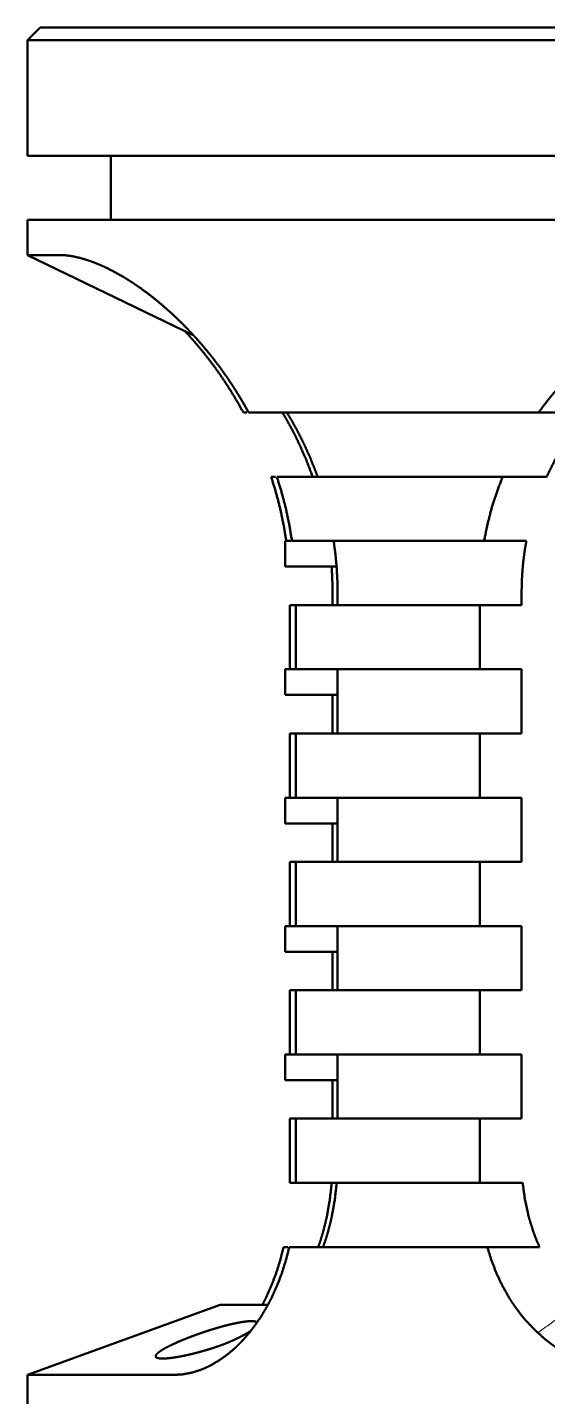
# Paper-space layout 'Layout1' of a CAD drawing. Header units: millimetres. Extents: x 69 to 348, y 30 to 269.
# Drawn here: x 68.91 to 85.11, y 159.77 to 202.43 of the extents above; entities that cross this region are included whole.
import ezdxf

# ---------------------------------------------------------------- set-up
doc = ezdxf.new("R2010")
doc.units = ezdxf.units.MM
doc.layers.add('170', color=7, linetype='Continuous', true_color=0xffffff)

psp = doc.layouts.get("Layout1")

# ---------------------------------------------------------------- linework, layer by layer
at = {"layer": '170', "color": 155, "linetype": 'Continuous', "lineweight": 50}
for p, q in [((69.305, 202.429), (68.905, 202.029)), ((68.905, 202.029), (68.905, 198.429)), ((71.505, 198.429), (71.505, 196.429)), ((68.905, 196.429), (68.905, 195.336)), ((68.905, 195.336), (74.085, 192.826)), ((75.738, 190.429), (75.634, 190.429)), ((76.498, 188.429), (76.634, 188.429)), ((76.935, 186.429), (76.935, 185.629)), ((78.411, 184.829), (78.411, 184.429)), ((78.567, 184.429), (78.567, 184.829)), ((84.3, 184.829), (84.3, 184.429)), ((77.082, 184.429), (77.082, 182.429)), ((77.082, 184.429), (77.262, 184.429)), ((77.262, 182.429), (77.262, 184.429)), ((82.995, 184.429), (82.995, 182.429)), ((84.3, 184.429), (82.995, 184.429)), ((76.935, 182.429), (76.935, 181.629)), ((78.567, 180.429), (78.567, 182.429)), ((82.995, 182.429), (84.3, 182.429)), ((84.3, 182.429), (84.3, 180.429)), ((78.411, 181.629), (78.411, 180.429)), ((77.082, 180.429), (77.082, 178.429)), ((77.082, 180.429), (77.262, 180.429)), ((77.262, 178.429), (77.262, 180.429)), ((82.995, 180.429), (82.995, 178.429)), ((84.3, 180.429), (82.995, 180.429)), ((76.935, 178.429), (76.935, 177.629)), ((78.567, 176.429), (78.567, 178.429)), ((82.995, 178.429), (84.3, 178.429)), ((84.3, 178.429), (84.3, 176.429)), ((78.411, 177.629), (78.411, 176.429)), ((77.082, 176.429), (77.082, 174.429)), ((77.082, 176.429), (77.262, 176.429)), ((77.262, 174.429), (77.262, 176.429)), ((82.995, 176.429), (82.995, 174.429)), ((84.3, 176.429), (82.995, 176.429)), ((76.935, 174.429), (76.935, 173.629)), ((78.567, 172.429), (78.567, 174.429)), ((82.995, 174.429), (84.3, 174.429)), ((84.3, 174.429), (84.3, 172.429)), ((78.411, 173.629), (78.411, 172.429)), ((77.082, 172.429), (77.082, 170.429)), ((77.082, 172.429), (77.262, 172.429)), ((77.262, 170.429), (77.262, 172.429)), ((82.995, 172.429), (82.995, 170.429)), ((84.3, 172.429), (82.995, 172.429)), ((76.935, 170.429), (76.935, 169.629)), ((78.567, 168.429), (78.567, 170.429)), ((82.995, 170.429), (84.3, 170.429)), ((84.3, 170.429), (84.3, 168.429)), ((78.411, 169.629), (78.411, 168.429)), ((77.082, 168.429), (77.082, 166.429)), ((77.082, 168.429), (77.262, 168.429)), ((77.262, 166.429), (77.262, 168.429)), ((82.995, 168.429), (82.995, 166.429)), ((84.3, 168.429), (82.995, 168.429)), ((77.262, 166.429), (77.082, 166.429)), ((82.995, 166.429), (83.294, 166.429)), ((76.885, 164.429), (77.02, 164.429)), ((74.905, 162.629), (68.905, 160.445)), ((68.905, 160.445), (68.905, 156.829))]:
    psp.add_line(p, q, dxfattribs=at)
for points, knots in [([(72.256, 202.429), (71.209, 202.429), (69.786, 202.429), (69.305, 202.429)], [0, 0, 0.354607, 0.836858, 1, 1]), ([(112.505, 202.429), (112.07, 202.429), (110.783, 202.429), (109.835, 202.429), (107.377, 202.429), (104.257, 202.429), (102.486, 202.429), (98.613, 202.429), (94.43, 202.429), (92.274, 202.429), (87.943, 202.429), (83.732, 202.429), (79.809, 202.429), (76.333, 202.429), (73.443, 202.429), (72.256, 202.429)], [0, 0, 0.010806, 0.04278, 0.066335, 0.127397, 0.204934, 0.248927, 0.345151, 0.449084, 0.502642, 0.610243, 0.714881, 0.812345, 0.89871, 0.9705, 1, 1]), ([(71.91, 202.029), (70.845, 202.029), (69.395, 202.029), (68.905, 202.029)], [0, 0, 0.354607, 0.836859, 1, 1]), ([(112.905, 202.029), (112.494, 202.029), (111.984, 202.029), (110.379, 202.029), (108.047, 202.029), (106.635, 202.029), (103.383, 202.029), (99.665, 202.029), (95.621, 202.029), (93.522, 202.029), (89.272, 202.029), (85.083, 202.029), (81.111, 202.029), (77.505, 202.029), (74.4, 202.029), (71.91, 202.029)], [0, 0, 0.010022, 0.02246, 0.061608, 0.118493, 0.152947, 0.23227, 0.322959, 0.421628, 0.47281, 0.576484, 0.67867, 0.775553, 0.863517, 0.939275, 1, 1]), ([(68.905, 198.429), (69.395, 198.429), (70.003, 198.429), (71.91, 198.429)], [0, 0, 0.163141, 0.365397, 1, 1]), ([(71.91, 198.429), (74.4, 198.429), (77.505, 198.429), (81.111, 198.429), (83.061, 198.429), (87.16, 198.429), (91.4, 198.429), (95.621, 198.429), (99.665, 198.429), (103.383, 198.429), (106.635, 198.429), (109.3, 198.429), (111.277, 198.429), (111.984, 198.429), (112.802, 198.429), (112.905, 198.429)], [0, 0, 0.060725, 0.136483, 0.224447, 0.271993, 0.371996, 0.475409, 0.578372, 0.677041, 0.76773, 0.847053, 0.912049, 0.960291, 0.97754, 0.997488, 1, 1]), ([(71.91, 196.429), (70.845, 196.429), (69.395, 196.429), (68.905, 196.429)], [0, 0, 0.354607, 0.836859, 1, 1]), ([(112.905, 196.429), (112.494, 196.429), (111.984, 196.429), (110.379, 196.429), (108.047, 196.429), (106.635, 196.429), (103.383, 196.429), (99.665, 196.429), (95.621, 196.429), (93.522, 196.429), (89.272, 196.429), (85.083, 196.429), (81.111, 196.429), (77.505, 196.429), (74.4, 196.429), (71.91, 196.429)], [0, 0, 0.010022, 0.02246, 0.061608, 0.118493, 0.152947, 0.23227, 0.322959, 0.421628, 0.47281, 0.576484, 0.67867, 0.775553, 0.863517, 0.939275, 1, 1]), ([(68.905, 195.336), (69.017, 195.336), (69.907, 195.336)], [0, 0, 0.111877, 1, 1]), ([(71.91, 194.645), (71.61, 194.816), (71.324, 194.96), (71.186, 195.022), (71.051, 195.078), (70.92, 195.128), (70.792, 195.173), (70.548, 195.245), (70.319, 195.297), (70.21, 195.314), (70.105, 195.327), (70.054, 195.331), (70.004, 195.334), (69.955, 195.335), (69.907, 195.336)], [0, 0, 0.161144, 0.310842, 0.381542, 0.4496, 0.515107, 0.578138, 0.696995, 0.806629, 0.858139, 0.907527, 0.931442, 0.954825, 0.977672, 1, 1]), ([(84.826, 190.429), (85.064, 190.744), (85.312, 191.048), (85.571, 191.341), (85.84, 191.624), (86.119, 191.896), (86.41, 192.158), (86.559, 192.285), (86.71, 192.409), (86.864, 192.532), (87.021, 192.652), (87.1, 192.711), (87.18, 192.77), (87.26, 192.828), (87.341, 192.885), (87.504, 192.997), (87.669, 193.107), (88.003, 193.317), (88.344, 193.516), (88.691, 193.703), (89.044, 193.88), (89.402, 194.045), (89.766, 194.201), (90.136, 194.346), (90.512, 194.482), (90.701, 194.545), (90.891, 194.606), (91.082, 194.665), (91.273, 194.72), (91.656, 194.823), (92.04, 194.916), (92.427, 194.998), (92.814, 195.071), (93.203, 195.135), (93.594, 195.19), (93.985, 195.236), (94.378, 195.273), (94.771, 195.301), (95.163, 195.321), (95.554, 195.332), (95.944, 195.336)], [0, 0, 0.031245, 0.062336, 0.093328, 0.124267, 0.155203, 0.186185, 0.20171, 0.217264, 0.232851, 0.248477, 0.256306, 0.264147, 0.272002, 0.279866, 0.295577, 0.311262, 0.342566, 0.373819, 0.405057, 0.436315, 0.467625, 0.499016, 0.530516, 0.562153, 0.578001, 0.59382, 0.609604, 0.62536, 0.656798, 0.688156, 0.719459, 0.750723, 0.781967, 0.813206, 0.844457, 0.875736, 0.906975, 0.938093, 0.969097, 1, 1]), ([(75.799, 190.429), (75.582, 190.808), (75.359, 191.171), (75.128, 191.519), (74.892, 191.853), (74.648, 192.17), (74.4, 192.472), (74.274, 192.618), (74.147, 192.76), (74.084, 192.83), (74.02, 192.899), (73.956, 192.967), (73.892, 193.034), (73.637, 193.291), (73.383, 193.531), (73.131, 193.755), (72.881, 193.963), (72.633, 194.157), (72.388, 194.335), (72.267, 194.418), (72.147, 194.498), (72.028, 194.573), (71.91, 194.645)], [0, 0, 0.075164, 0.148733, 0.220781, 0.291269, 0.360186, 0.427655, 0.460877, 0.493761, 0.510076, 0.526293, 0.542378, 0.558327, 0.620749, 0.681016, 0.739181, 0.795328, 0.849505, 0.901692, 0.927041, 0.9519, 0.976226, 1, 1]), ([(75.634, 190.429), (75.457, 190.744), (75.275, 191.048), (75.088, 191.341), (74.897, 191.624), (74.702, 191.896), (74.502, 192.158), (74.401, 192.285), (74.299, 192.409), (74.197, 192.532), (74.094, 192.652), (74.042, 192.711), (73.99, 192.77), (73.938, 192.828), (73.886, 192.885), (73.815, 192.962)], [0, 0, 0.115428, 0.228709, 0.339949, 0.449176, 0.556396, 0.661656, 0.713589, 0.765071, 0.816116, 0.866724, 0.891862, 0.916887, 0.941806, 0.966602, 1, 1]), ([(75.799, 190.429), (80.004, 190.429), (84.826, 190.429)], [0, 0, 0.46583, 1, 1]), ([(77.792, 188.429), (77.588, 188.963), (77.362, 189.474), (77.242, 189.721), (77.116, 189.962), (76.986, 190.198), (76.851, 190.429)], [0, 0, 0.258128, 0.51045, 0.634626, 0.757574, 0.879355, 1, 1]), ([(76.991, 190.429), (77.127, 190.198), (77.259, 189.962), (77.386, 189.721), (77.508, 189.474), (77.625, 189.222), (77.737, 188.963), (77.843, 188.699), (77.943, 188.429)], [0, 0, 0.120755, 0.242591, 0.365567, 0.489723, 0.615173, 0.74199, 0.870246, 1, 1]), ([(86.35, 190.429), (85.965, 190.429), (85.204, 190.429), (84.826, 190.429)], [0, 0, 0.252572, 0.75237, 1, 1]), ([(85.08, 188.429), (85.346, 188.963), (85.646, 189.474), (85.81, 189.721), (85.981, 189.962), (86.161, 190.198), (86.35, 190.429)], [0, 0, 0.251, 0.500448, 0.625023, 0.749704, 0.874647, 1, 1]), ([(76.498, 188.429), (76.647, 187.942), (76.776, 187.447), (76.883, 186.942), (76.968, 186.429)], [0, 0, 0.247544, 0.496412, 0.74706, 1, 1]), ([(83.709, 188.429), (81.205, 188.429), (76.674, 188.429)], [0, 0, 0.356005, 1, 1]), ([(77.148, 186.429), (77.062, 186.942), (76.954, 187.447), (76.825, 187.942), (76.674, 188.429)], [0, 0, 0.252898, 0.503534, 0.752415, 1, 1]), ([(83.709, 188.429), (83.524, 187.942), (83.366, 187.447), (83.235, 186.942), (83.132, 186.429)], [0, 0, 0.249763, 0.499156, 0.74897, 1, 1]), ([(77.148, 186.429), (79.019, 186.429), (83.132, 186.429)], [0, 0, 0.312758, 1, 1]), ([(78.567, 184.829), (78.559, 185.232), (78.536, 185.633), (78.499, 186.032), (78.446, 186.429)], [0, 0, 0.250914, 0.500974, 0.750557, 1, 1]), ([(84.448, 186.429), (84.229, 186.429), (83.79, 186.429), (83.571, 186.429), (83.132, 186.429)], [0, 0, 0.16656, 0.499802, 0.666491, 1, 1]), ([(84.3, 184.829), (84.304, 185.098), (84.316, 185.366), (84.337, 185.633), (84.366, 185.9), (84.402, 186.165), (84.448, 186.429)], [0, 0, 0.166816, 0.333493, 0.500202, 0.66687, 0.83341, 1, 1]), ([(78.515, 185.629), (77.645, 185.629), (76.935, 185.629)], [0, 0, 0.550783, 1, 1]), ([(78.411, 184.829), (78.407, 185.098), (78.397, 185.366), (78.381, 185.63)], [0, 0, 0.335003, 0.66962, 1, 1]), ([(82.995, 184.429), (80.977, 184.429), (77.262, 184.429)], [0, 0, 0.351889, 1, 1]), ([(77.262, 182.429), (79.06, 182.429), (82.995, 182.429)], [0, 0, 0.313655, 1, 1]), ([(78.567, 181.629), (77.861, 181.629), (77.039, 181.629), (76.935, 181.629)], [0, 0, 0.432584, 0.936324, 1, 1]), ([(82.995, 180.429), (80.977, 180.429), (77.262, 180.429)], [0, 0, 0.351889, 1, 1]), ([(77.262, 178.429), (79.06, 178.429), (82.995, 178.429)], [0, 0, 0.313655, 1, 1]), ([(78.567, 177.629), (77.861, 177.629), (77.039, 177.629), (76.935, 177.629)], [0, 0, 0.432584, 0.936324, 1, 1]), ([(82.995, 176.429), (80.977, 176.429), (77.262, 176.429)], [0, 0, 0.351889, 1, 1]), ([(77.262, 174.429), (79.06, 174.429), (82.995, 174.429)], [0, 0, 0.313655, 1, 1]), ([(78.567, 173.629), (77.861, 173.629), (77.039, 173.629), (76.935, 173.629)], [0, 0, 0.432584, 0.936324, 1, 1]), ([(82.995, 172.429), (80.977, 172.429), (77.262, 172.429)], [0, 0, 0.351889, 1, 1]), ([(77.262, 170.429), (79.06, 170.429), (82.995, 170.429)], [0, 0, 0.313655, 1, 1]), ([(78.567, 169.629), (77.861, 169.629), (77.039, 169.629), (76.935, 169.629)], [0, 0, 0.432584, 0.936324, 1, 1]), ([(82.995, 168.429), (80.977, 168.429), (77.262, 168.429)], [0, 0, 0.351889, 1, 1]), ([(77.262, 166.429), (79.06, 166.429), (82.995, 166.429)], [0, 0, 0.313655, 1, 1]), ([(77.966, 164.429), (78.046, 164.669), (78.118, 164.911), (78.182, 165.157), (78.238, 165.406), (78.327, 165.912), (78.384, 166.429)], [0, 0, 0.123258, 0.246781, 0.37069, 0.495097, 0.745837, 1, 1]), ([(78.54, 166.429), (78.482, 165.912), (78.392, 165.406), (78.336, 165.157), (78.271, 164.911), (78.199, 164.669), (78.118, 164.429)], [0, 0, 0.254082, 0.504783, 0.62919, 0.753118, 0.876681, 1, 1]), ([(84.857, 164.429), (84.755, 164.669), (84.664, 164.911), (84.584, 165.157), (84.514, 165.406), (84.403, 165.912), (84.332, 166.429)], [0, 0, 0.125319, 0.250096, 0.374582, 0.498997, 0.748413, 1, 1]), ([(77.063, 164.429), (76.956, 164.012), (76.828, 163.607), (76.678, 163.217), (76.506, 162.841), (76.46, 162.749), (76.413, 162.658), (76.364, 162.569), (76.314, 162.481), (76.212, 162.311), (76.105, 162.146), (75.88, 161.836), (75.64, 161.552), (75.577, 161.485), (75.514, 161.419), (75.45, 161.356), (75.384, 161.294), (75.253, 161.177), (75.12, 161.069), (74.849, 160.878), (74.573, 160.722), (74.503, 160.688), (74.433, 160.656), (74.362, 160.627), (74.292, 160.6), (74.152, 160.552), (74.012, 160.513), (73.736, 160.462), (73.464, 160.445)], [0, 0, 0.074905, 0.148565, 0.221193, 0.292991, 0.310846, 0.328636, 0.346297, 0.363807, 0.398395, 0.432431, 0.498961, 0.563647, 0.579563, 0.595384, 0.611116, 0.62671, 0.657293, 0.687108, 0.744635, 0.799755, 0.813218, 0.826568, 0.839817, 0.852947, 0.878717, 0.903871, 0.952654, 1, 1]), ([(76.221, 162.623), (76.239, 162.657), (76.286, 162.748), (76.332, 162.84), (76.502, 163.216), (76.651, 163.607), (76.779, 164.011), (76.885, 164.429)], [0, 0, 0.020092, 0.072995, 0.12621, 0.340391, 0.557019, 0.77668, 1, 1]), ([(83.233, 164.429), (81.053, 164.429), (77.063, 164.429)], [0, 0, 0.353272, 1, 1]), ([(88.242, 160.445), (87.806, 160.462), (87.377, 160.513), (87.165, 160.551), (86.954, 160.598), (86.746, 160.654), (86.539, 160.72), (86.137, 160.877), (85.754, 161.067), (85.57, 161.175), (85.39, 161.291), (85.302, 161.352), (85.215, 161.415), (85.129, 161.48), (85.045, 161.547), (84.723, 161.834), (84.429, 162.145), (84.292, 162.31), (84.161, 162.48), (84.098, 162.568), (84.036, 162.657), (83.976, 162.748), (83.918, 162.84), (83.704, 163.216), (83.519, 163.607), (83.362, 164.011), (83.233, 164.429)], [0, 0, 0.063144, 0.125706, 0.156901, 0.188106, 0.219389, 0.250791, 0.313253, 0.375139, 0.406036, 0.436984, 0.452499, 0.468052, 0.483653, 0.499298, 0.56161, 0.623615, 0.65466, 0.685802, 0.701427, 0.717096, 0.732822, 0.748568, 0.811297, 0.873884, 0.936677, 1, 1]), ([(74.905, 162.629), (75.072, 162.629), (76.388, 162.629)], [0, 0, 0.112676, 1, 1]), ([(76.06, 162.091), (76.045, 162.098), (76.028, 162.103), (76.009, 162.108), (75.988, 162.112), (75.94, 162.118), (75.883, 162.12), (75.851, 162.119), (75.818, 162.118), (75.782, 162.116), (75.745, 162.113), (75.666, 162.104), (75.581, 162.091), (75.535, 162.084), (75.489, 162.075), (75.441, 162.066), (75.392, 162.056), (75.29, 162.034), (75.186, 162.01), (75.132, 161.996), (75.077, 161.982), (75.021, 161.968), (74.965, 161.953), (74.853, 161.921), (74.739, 161.887), (74.681, 161.87), (74.624, 161.852), (74.566, 161.833), (74.508, 161.814), (74.393, 161.776), (74.279, 161.737), (74.167, 161.697), (74.056, 161.657), (74.002, 161.636), (73.948, 161.615), (73.895, 161.595), (73.843, 161.574), (73.741, 161.533), (73.643, 161.492), (73.596, 161.471), (73.549, 161.451), (73.504, 161.43), (73.459, 161.41), (73.376, 161.37), (73.297, 161.332), (73.225, 161.294), (73.159, 161.257), (73.128, 161.239), (73.099, 161.221), (73.072, 161.204), (73.047, 161.188), (73.002, 161.156), (72.965, 161.125), (72.95, 161.111), (72.936, 161.097), (72.93, 161.09), (72.925, 161.084), (72.92, 161.077), (72.916, 161.071), (72.904, 161.047), (72.901, 161.026), (72.902, 161.016), (72.906, 161.007), (72.913, 160.999), (72.921, 160.991), (72.945, 160.978), (72.977, 160.968), (73.018, 160.96), (73.068, 160.956), (73.096, 160.955), (73.127, 160.955), (73.159, 160.956), (73.193, 160.957), (73.266, 160.962), (73.346, 160.97), (73.389, 160.975), (73.433, 160.981), (73.479, 160.988), (73.526, 160.995), (73.623, 161.011), (73.725, 161.031), (73.778, 161.041), (73.832, 161.053), (73.887, 161.065), (73.942, 161.077), (73.999, 161.091), (74.055, 161.104), (74.113, 161.119), (74.17, 161.133), (74.285, 161.164), (74.4, 161.196), (74.458, 161.213), (74.516, 161.231), (74.574, 161.248), (74.632, 161.267), (74.747, 161.304), (74.859, 161.342)], [0, 0, 0.002965, 0.00625, 0.009861, 0.013808, 0.022761, 0.033193, 0.038992, 0.045176, 0.051701, 0.058541, 0.073153, 0.089018, 0.097422, 0.106146, 0.115135, 0.124331, 0.143319, 0.163104, 0.173291, 0.183679, 0.194237, 0.204894, 0.226413, 0.248221, 0.259233, 0.270318, 0.281483, 0.292669, 0.314908, 0.336954, 0.358813, 0.380486, 0.391236, 0.401857, 0.412309, 0.422601, 0.442712, 0.462194, 0.471699, 0.481044, 0.490209, 0.499133, 0.516181, 0.532192, 0.547169, 0.561101, 0.567655, 0.573885, 0.579766, 0.585306, 0.595382, 0.604134, 0.608019, 0.611583, 0.613244, 0.614824, 0.616316, 0.617724, 0.622597, 0.62653, 0.628331, 0.630139, 0.632056, 0.634168, 0.639162, 0.645411, 0.653073, 0.662257, 0.667443, 0.672991, 0.678874, 0.685091, 0.698535, 0.713338, 0.721263, 0.729497, 0.737979, 0.7467, 0.76485, 0.783943, 0.793848, 0.803979, 0.814282, 0.824726, 0.835314, 0.846043, 0.856872, 0.867746, 0.889599, 0.911603, 0.922662, 0.933759, 0.9449, 0.956065, 0.978208, 1, 1]), ([(75.852, 161.807), (75.844, 161.802), (75.8, 161.775), (75.754, 161.748), (75.704, 161.72), (75.652, 161.691), (75.54, 161.632), (75.419, 161.573), (75.356, 161.543), (75.29, 161.513), (75.222, 161.483), (75.153, 161.454), (75.009, 161.397), (74.859, 161.342)], [0, 0, 0.009047, 0.055538, 0.104678, 0.156494, 0.210904, 0.325917, 0.448172, 0.511977, 0.577584, 0.645035, 0.713935, 0.854833, 1, 1]), ([(73.464, 160.445), (72.106, 160.445), (70.076, 160.445), (69.036, 160.445), (68.905, 160.445)], [0, 0, 0.297865, 0.743155, 0.97123, 1, 1])]:
    psp.add_open_spline(points, degree=1, knots=knots, dxfattribs=at)
for points in [[(83.709, 188.429), (85.08, 188.429)], [(76.935, 186.429), (77.128, 186.429)], [(76.935, 182.429), (77.262, 182.429)], [(76.935, 178.429), (77.262, 178.429)], [(76.935, 174.429), (77.262, 174.429)], [(76.935, 170.429), (77.262, 170.429)], [(84.332, 166.429), (83.294, 166.429)], [(83.233, 164.429), (84.857, 164.429)]]:
    psp.add_open_spline(points, degree=1, dxfattribs=at)
at = {"layer": '170', "color": 155, "linetype": 'Continuous', "lineweight": 13}
psp.add_open_spline([(87.792, 163.899), (87.487, 163.682), (86.145, 162.723), (84.804, 161.757)], degree=1, knots=[0, 0, 0.101607, 0.550365, 1, 1], dxfattribs=at)

doc.saveas('drawing.dxf')
